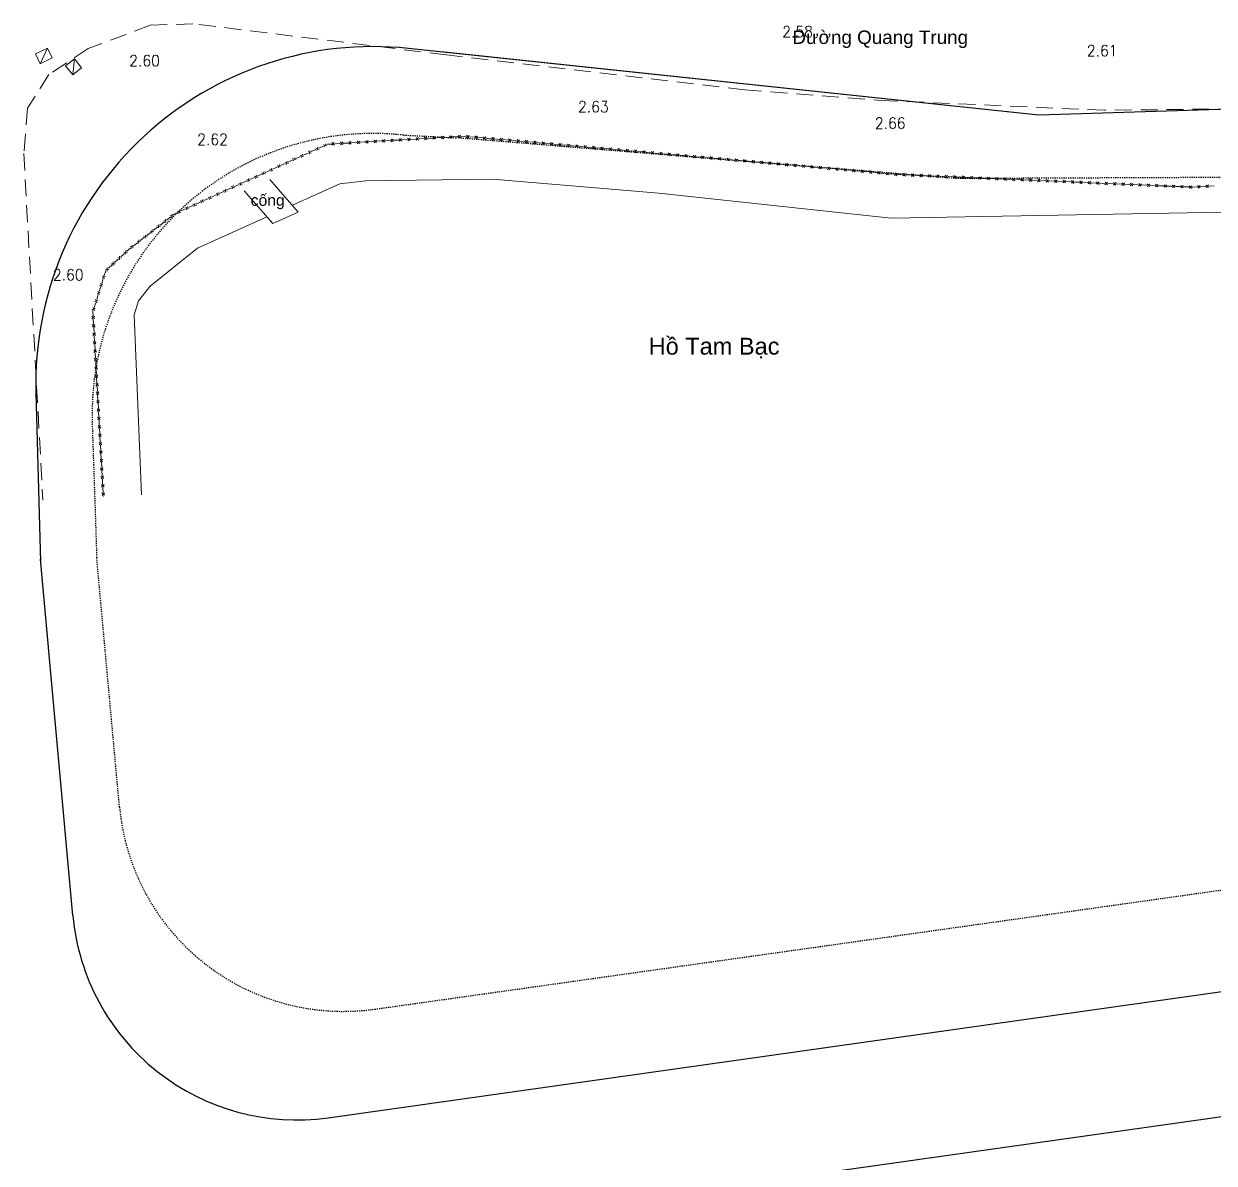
# Model space of a CAD drawing. Header units: millimetres. Extents: x 583747 to 596192, y 2304962 to 2309584.
# Drawn here: x 595573.4 to 595679.4, y 2307064.6 to 2307166 of the extents above; entities that cross this region are included whole.
import ezdxf
from ezdxf.enums import TextEntityAlignment as Align
from ezdxf.xclip import XClip

# ---------------------------------------------------------------- set-up
doc = ezdxf.new("R2010")
doc.units = ezdxf.units.MM
doc.linetypes.add('DASHDOT', pattern=[1, 0.5, -0.25, 0, -0.25])
doc.linetypes.add('{Long Duong}', pattern=[2.3, 1.5, -0.8])
doc.layers.add('A-PLOT LINE', color=6, linetype='DASHDOT')
doc.layers.add('AFP-KERB-LINE', color=2, linetype='Continuous')
for name, color, linetype, lineweight in [('Code Cao do', 7, 'Continuous', 0), ('Duong RG Thua', 7, 'Continuous', 0), ('Ghi chu nha', 7, 'Continuous', 0), ('KT-DV', 7, 'Continuous', 0), ('KT-NEN', 250, 'Continuous', 0), ('Long Duong_ Phan Cach chat lieu rair mat', 7, 'Continuous', 0)]:
    doc.layers.add(name, color=color, linetype=linetype, lineweight=lineweight)
doc.styles.add('Style-.VnArial', font='')
doc.styles.add('Style-STANDARD', font='STANDARD.shx')
doc.styles.get('Style-.VnArial').set_extended_font_data('.VnArial')

# ---------------------------------------------------------------- blocks, each defined once
blk = doc.blocks.new('wwww1')
at = {"layer": 'Duong RG Thua', "color": 7, "lineweight": 0}
for p, q in [((595575.33, 2307163.89), (595574.27, 2307163.38)), ((595574.27, 2307163.38), (595574.69, 2307162.5)), ((595575.33, 2307163.89), (595574.69, 2307162.5)), ((595575.33, 2307163.89), (595575.76, 2307163.02)), ((595575.76, 2307163.02), (595574.69, 2307162.5)), ((595576.95, 2307162.31), (595577.74, 2307162.94)), ((595577.59, 2307161.52), (595576.95, 2307162.31)), ((595577.74, 2307162.94), (595577.59, 2307161.52)), ((595578.38, 2307162.15), (595577.74, 2307162.94)), ((595577.59, 2307161.52), (595578.38, 2307162.15)), ((595595.12, 2307152.2), (595597.66, 2307149.31)), ((595592.85, 2307151.18), (595595.39, 2307148.29)), ((595595.39, 2307148.29), (595597.66, 2307149.31))]:
    blk.add_line(p, q, dxfattribs=at)
at = {"layer": 'Duong RG Thua', "color": 7, "linetype": 'Continuous', "lineweight": 0}
for p, q in [((595608.37, 2307155.7), (595608.14, 2307155.92)), ((595608.15, 2307155.69), (595608.36, 2307155.93)), ((595609.12, 2307155.75), (595608.88, 2307155.96)), ((595608.9, 2307155.73), (595609.11, 2307155.97)), ((595609.87, 2307155.79), (595609.63, 2307156)), ((595609.65, 2307155.78), (595609.86, 2307156.02)), ((595610.35, 2307155.93), (595609.9, 2307155.91)), ((595610.62, 2307155.83), (595610.38, 2307156.05)), ((595610.4, 2307155.82), (595610.61, 2307156.06)), ((595611.1, 2307155.98), (595610.65, 2307155.95)), ((595611.37, 2307155.88), (595611.13, 2307156.09)), ((595611.14, 2307155.87), (595611.36, 2307156.1)), ((595611.85, 2307156.02), (595611.4, 2307155.99)), ((595612.12, 2307155.92), (595611.88, 2307156.13)), ((595611.89, 2307155.91), (595612.1, 2307156.15)), ((595612.62, 2307155.92), (595612.87, 2307156.13)), ((595612.85, 2307155.9), (595612.64, 2307156.15)), ((595613.35, 2307155.97), (595612.9, 2307156.01)), ((595613.37, 2307155.86), (595613.62, 2307156.06)), ((595613.6, 2307155.84), (595613.39, 2307156.08)), ((595614.09, 2307155.91), (595613.65, 2307155.94)), ((595614.12, 2307155.79), (595614.36, 2307155.99)), ((595614.34, 2307155.77), (595614.14, 2307156.01)), ((595614.87, 2307155.72), (595615.11, 2307155.93)), ((595615.09, 2307155.7), (595614.89, 2307155.95)), ((595599.22, 2307154.87), (595598.81, 2307154.68)), ((595599.51, 2307154.88), (595599.21, 2307154.99)), ((595599.3, 2307154.78), (595599.41, 2307155.08)), ((595599.91, 2307155.18), (595599.5, 2307155)), ((595600.19, 2307155.19), (595599.89, 2307155.3)), ((595599.98, 2307155.09), (595600.1, 2307155.39)), ((595600.89, 2307155.27), (595600.65, 2307155.48)), ((595600.66, 2307155.25), (595600.87, 2307155.49)), ((595601.37, 2307155.41), (595600.92, 2307155.38)), ((595601.64, 2307155.31), (595601.4, 2307155.52)), ((595601.41, 2307155.3), (595601.62, 2307155.54)), ((595602.12, 2307155.45), (595601.67, 2307155.43)), ((595602.38, 2307155.35), (595602.15, 2307155.57)), ((595602.16, 2307155.34), (595602.37, 2307155.58)), ((595602.87, 2307155.5), (595602.42, 2307155.47)), ((595603.13, 2307155.4), (595602.9, 2307155.61)), ((595602.91, 2307155.39), (595603.12, 2307155.62)), ((595603.61, 2307155.54), (595603.17, 2307155.51)), ((595603.88, 2307155.44), (595603.64, 2307155.65)), ((595603.66, 2307155.43), (595603.87, 2307155.67)), ((595604.36, 2307155.58), (595603.91, 2307155.56)), ((595604.63, 2307155.49), (595604.39, 2307155.7)), ((595604.41, 2307155.47), (595604.62, 2307155.71)), ((595605.11, 2307155.63), (595604.66, 2307155.6)), ((595605.38, 2307155.53), (595605.14, 2307155.74)), ((595605.15, 2307155.52), (595605.37, 2307155.75)), ((595605.86, 2307155.67), (595605.41, 2307155.64)), ((595606.13, 2307155.57), (595605.89, 2307155.78)), ((595605.9, 2307155.56), (595606.11, 2307155.8)), ((595606.61, 2307155.71), (595606.16, 2307155.69)), ((595606.88, 2307155.62), (595606.64, 2307155.83)), ((595606.65, 2307155.6), (595606.86, 2307155.84)), ((595607.36, 2307155.76), (595606.91, 2307155.73)), ((595607.62, 2307155.66), (595607.39, 2307155.87)), ((595607.4, 2307155.65), (595607.61, 2307155.88)), ((595608.11, 2307155.8), (595607.66, 2307155.77)), ((595608.86, 2307155.84), (595608.41, 2307155.82)), ((595609.6, 2307155.89), (595609.16, 2307155.86)), ((595614.84, 2307155.84), (595614.39, 2307155.88)), ((595615.59, 2307155.77), (595615.14, 2307155.81)), ((595615.61, 2307155.66), (595615.86, 2307155.86)), ((595615.84, 2307155.64), (595615.63, 2307155.88)), ((595616.33, 2307155.71), (595615.89, 2307155.75)), ((595616.36, 2307155.59), (595616.6, 2307155.8)), ((595616.58, 2307155.57), (595616.38, 2307155.82)), ((595617.08, 2307155.64), (595616.63, 2307155.68)), ((595617.11, 2307155.53), (595617.35, 2307155.73)), ((595617.33, 2307155.51), (595617.13, 2307155.75)), ((595617.83, 2307155.58), (595617.38, 2307155.62)), ((595617.85, 2307155.46), (595618.1, 2307155.66)), ((595618.08, 2307155.44), (595617.87, 2307155.69)), ((595618.58, 2307155.51), (595618.13, 2307155.55)), ((595618.6, 2307155.4), (595618.85, 2307155.6)), ((595618.83, 2307155.37), (595618.62, 2307155.62)), ((595619.32, 2307155.44), (595618.87, 2307155.48)), ((595619.35, 2307155.33), (595619.59, 2307155.53)), ((595619.57, 2307155.31), (595619.37, 2307155.55)), ((595620.07, 2307155.38), (595619.62, 2307155.42)), ((595620.1, 2307155.26), (595620.34, 2307155.47)), ((595620.32, 2307155.24), (595620.12, 2307155.49)), ((595620.82, 2307155.31), (595620.37, 2307155.35)), ((595620.84, 2307155.2), (595621.09, 2307155.4)), ((595621.07, 2307155.18), (595620.86, 2307155.42)), ((595621.56, 2307155.25), (595621.12, 2307155.29)), ((595621.59, 2307155.13), (595621.83, 2307155.34)), ((595621.81, 2307155.11), (595621.61, 2307155.36)), ((595622.31, 2307155.18), (595621.86, 2307155.22)), ((595622.34, 2307155.07), (595622.58, 2307155.27)), ((595622.56, 2307155.05), (595622.36, 2307155.29)), ((595623.06, 2307155.12), (595622.61, 2307155.15)), ((595623.08, 2307155), (595623.33, 2307155.2)), ((595623.31, 2307154.98), (595623.1, 2307155.22)), ((595623.81, 2307155.05), (595623.36, 2307155.09)), ((595623.83, 2307154.93), (595624.08, 2307155.14)), ((595624.06, 2307154.91), (595623.85, 2307155.16)), ((595624.55, 2307154.98), (595624.1, 2307155.02)), ((595624.58, 2307154.87), (595624.82, 2307155.07)), ((595624.8, 2307154.85), (595624.6, 2307155.09)), ((595625.3, 2307154.92), (595624.85, 2307154.96)), ((595625.33, 2307154.8), (595625.57, 2307155.01)), ((595625.55, 2307154.78), (595625.35, 2307155.03)), ((595626.05, 2307154.85), (595625.6, 2307154.89)), ((595626.07, 2307154.74), (595626.32, 2307154.94)), ((595626.3, 2307154.72), (595626.09, 2307154.96)), ((595626.82, 2307154.67), (595627.06, 2307154.87)), ((595627.04, 2307154.65), (595626.84, 2307154.89)), ((595596.57, 2307153.54), (595596.68, 2307153.84)), ((595597.18, 2307153.94), (595596.77, 2307153.75)), ((595597.46, 2307153.94), (595597.16, 2307154.06)), ((595597.25, 2307153.85), (595597.37, 2307154.15)), ((595597.86, 2307154.25), (595597.45, 2307154.06)), ((595598.14, 2307154.25), (595597.84, 2307154.37)), ((595597.94, 2307154.16), (595598.05, 2307154.46)), ((595598.54, 2307154.56), (595598.13, 2307154.37)), ((595598.82, 2307154.56), (595598.53, 2307154.68)), ((595598.62, 2307154.47), (595598.73, 2307154.77)), ((595626.79, 2307154.79), (595626.35, 2307154.83)), ((595627.54, 2307154.72), (595627.09, 2307154.76)), ((595627.57, 2307154.6), (595627.81, 2307154.81)), ((595627.79, 2307154.58), (595627.59, 2307154.83)), ((595628.29, 2307154.65), (595627.84, 2307154.69)), ((595628.31, 2307154.54), (595628.56, 2307154.74)), ((595628.54, 2307154.52), (595628.33, 2307154.76)), ((595629.04, 2307154.59), (595628.59, 2307154.63)), ((595629.06, 2307154.47), (595629.31, 2307154.68)), ((595629.28, 2307154.45), (595629.08, 2307154.7)), ((595629.78, 2307154.52), (595629.33, 2307154.56)), ((595629.81, 2307154.41), (595630.05, 2307154.61)), ((595630.03, 2307154.39), (595629.83, 2307154.63)), ((595630.53, 2307154.46), (595630.08, 2307154.5)), ((595630.55, 2307154.34), (595630.8, 2307154.55)), ((595630.78, 2307154.32), (595630.58, 2307154.57)), ((595631.28, 2307154.39), (595630.83, 2307154.43)), ((595631.3, 2307154.28), (595631.55, 2307154.48)), ((595631.53, 2307154.26), (595631.32, 2307154.5)), ((595632.02, 2307154.33), (595631.58, 2307154.36)), ((595632.05, 2307154.21), (595632.29, 2307154.41)), ((595632.27, 2307154.19), (595632.07, 2307154.43)), ((595632.77, 2307154.26), (595632.32, 2307154.3)), ((595632.8, 2307154.14), (595633.04, 2307154.35)), ((595633.02, 2307154.12), (595632.82, 2307154.37)), ((595633.52, 2307154.19), (595633.07, 2307154.23)), ((595633.54, 2307154.08), (595633.79, 2307154.28)), ((595633.77, 2307154.06), (595633.56, 2307154.3)), ((595634.27, 2307154.13), (595633.82, 2307154.17)), ((595634.29, 2307154.01), (595634.53, 2307154.22)), ((595634.51, 2307153.99), (595634.31, 2307154.24)), ((595635.01, 2307154.06), (595634.56, 2307154.1)), ((595635.04, 2307153.95), (595635.28, 2307154.15)), ((595635.26, 2307153.93), (595635.06, 2307154.17)), ((595635.76, 2307154), (595635.31, 2307154.04)), ((595635.78, 2307153.88), (595636.03, 2307154.08)), ((595636.01, 2307153.86), (595635.8, 2307154.1)), ((595636.51, 2307153.93), (595636.06, 2307153.97)), ((595636.53, 2307153.81), (595636.78, 2307154.02)), ((595636.76, 2307153.79), (595636.55, 2307154.04)), ((595637.25, 2307153.86), (595636.81, 2307153.9)), ((595637.28, 2307153.75), (595637.52, 2307153.95)), ((595637.5, 2307153.73), (595637.3, 2307153.97)), ((595638, 2307153.8), (595637.55, 2307153.84)), ((595638.03, 2307153.68), (595638.27, 2307153.89)), ((595638.25, 2307153.66), (595638.05, 2307153.91)), ((595638.77, 2307153.62), (595639.02, 2307153.82)), ((595639, 2307153.6), (595638.79, 2307153.84)), ((595594.73, 2307152.7), (595594.43, 2307152.81)), ((595594.52, 2307152.61), (595594.64, 2307152.91)), ((595595.13, 2307153.01), (595594.72, 2307152.82)), ((595595.41, 2307153.01), (595595.11, 2307153.12)), ((595595.21, 2307152.92), (595595.32, 2307153.22)), ((595595.81, 2307153.32), (595595.4, 2307153.13)), ((595596.09, 2307153.32), (595595.8, 2307153.43)), ((595595.89, 2307153.23), (595596, 2307153.53)), ((595596.49, 2307153.63), (595596.08, 2307153.44)), ((595596.78, 2307153.63), (595596.48, 2307153.74)), ((595638.75, 2307153.73), (595638.3, 2307153.77)), ((595639.49, 2307153.67), (595639.05, 2307153.71)), ((595639.52, 2307153.55), (595639.76, 2307153.76)), ((595639.74, 2307153.53), (595639.54, 2307153.78)), ((595640.24, 2307153.6), (595639.79, 2307153.64)), ((595640.27, 2307153.49), (595640.51, 2307153.69)), ((595640.49, 2307153.47), (595640.29, 2307153.71)), ((595640.99, 2307153.53), (595640.54, 2307153.57)), ((595641.01, 2307153.42), (595641.26, 2307153.62)), ((595641.24, 2307153.4), (595641.03, 2307153.64)), ((595641.74, 2307153.47), (595641.29, 2307153.51)), ((595641.76, 2307153.35), (595642.01, 2307153.56)), ((595641.99, 2307153.33), (595641.78, 2307153.58)), ((595642.48, 2307153.4), (595642.04, 2307153.44)), ((595642.51, 2307153.29), (595642.75, 2307153.49)), ((595642.73, 2307153.27), (595642.53, 2307153.51)), ((595643.23, 2307153.34), (595642.78, 2307153.38)), ((595643.26, 2307153.22), (595643.5, 2307153.43)), ((595643.48, 2307153.2), (595643.28, 2307153.45)), ((595643.98, 2307153.27), (595643.53, 2307153.31)), ((595644, 2307153.16), (595644.25, 2307153.36)), ((595644.23, 2307153.14), (595644.02, 2307153.38)), ((595644.72, 2307153.21), (595644.28, 2307153.25)), ((595644.75, 2307153.09), (595644.99, 2307153.29)), ((595644.97, 2307153.07), (595644.77, 2307153.31)), ((595645.47, 2307153.14), (595645.02, 2307153.18)), ((595645.5, 2307153.02), (595645.74, 2307153.23)), ((595645.72, 2307153), (595645.52, 2307153.25)), ((595646.22, 2307153.07), (595645.77, 2307153.11)), ((595646.24, 2307152.96), (595646.49, 2307153.16)), ((595646.47, 2307152.94), (595646.26, 2307153.18)), ((595646.97, 2307153.01), (595646.52, 2307153.05)), ((595646.99, 2307152.89), (595647.24, 2307153.1)), ((595647.22, 2307152.87), (595647.01, 2307153.12)), ((595647.71, 2307152.94), (595647.26, 2307152.98)), ((595647.74, 2307152.83), (595647.98, 2307153.03)), ((595647.96, 2307152.81), (595647.76, 2307153.05)), ((595648.46, 2307152.88), (595648.01, 2307152.92)), ((595648.49, 2307152.76), (595648.73, 2307152.97)), ((595648.71, 2307152.74), (595648.51, 2307152.99)), ((595649.21, 2307152.81), (595648.76, 2307152.85)), ((595649.23, 2307152.7), (595649.48, 2307152.9)), ((595649.46, 2307152.68), (595649.25, 2307152.92)), ((595649.95, 2307152.74), (595649.51, 2307152.78)), ((595649.98, 2307152.63), (595650.22, 2307152.83)), ((595650.2, 2307152.61), (595650, 2307152.85)), ((595650.73, 2307152.56), (595650.97, 2307152.77)), ((595650.95, 2307152.54), (595650.75, 2307152.79)), ((595651.48, 2307152.52), (595651.71, 2307152.73)), ((595651.7, 2307152.51), (595651.49, 2307152.74)), ((595591.79, 2307151.36), (595591.91, 2307151.66)), ((595592.4, 2307151.76), (595591.99, 2307151.58)), ((595592.68, 2307151.77), (595592.38, 2307151.88)), ((595592.48, 2307151.67), (595592.59, 2307151.97)), ((595593.08, 2307152.07), (595592.67, 2307151.89)), ((595593.36, 2307152.08), (595593.07, 2307152.19)), ((595593.16, 2307151.99), (595593.27, 2307152.28)), ((595593.76, 2307152.38), (595593.35, 2307152.2)), ((595594.05, 2307152.39), (595593.75, 2307152.5)), ((595593.84, 2307152.3), (595593.95, 2307152.59)), ((595594.45, 2307152.7), (595594.04, 2307152.51)), ((595650.7, 2307152.68), (595650.25, 2307152.72)), ((595652.2, 2307152.6), (595651.75, 2307152.62)), ((595652.23, 2307152.48), (595652.46, 2307152.7)), ((595652.45, 2307152.47), (595652.24, 2307152.71)), ((595652.95, 2307152.57), (595652.5, 2307152.59)), ((595652.98, 2307152.45), (595653.21, 2307152.67)), ((595653.2, 2307152.44), (595652.99, 2307152.68)), ((595653.7, 2307152.53), (595653.25, 2307152.55)), ((595653.73, 2307152.42), (595653.96, 2307152.63)), ((595653.95, 2307152.41), (595653.74, 2307152.64)), ((595654.45, 2307152.5), (595654, 2307152.52)), ((595654.48, 2307152.39), (595654.71, 2307152.6)), ((595654.7, 2307152.38), (595654.49, 2307152.61)), ((595655.2, 2307152.47), (595654.75, 2307152.49)), ((595655.23, 2307152.36), (595655.46, 2307152.57)), ((595655.45, 2307152.35), (595655.24, 2307152.58)), ((595655.95, 2307152.44), (595655.5, 2307152.46)), ((595655.98, 2307152.32), (595656.21, 2307152.54)), ((595656.2, 2307152.31), (595655.99, 2307152.55)), ((595656.69, 2307152.41), (595656.25, 2307152.42)), ((595656.73, 2307152.29), (595656.96, 2307152.51)), ((595656.95, 2307152.28), (595656.74, 2307152.52)), ((595657.44, 2307152.37), (595656.99, 2307152.39)), ((595657.47, 2307152.26), (595657.71, 2307152.47)), ((595657.7, 2307152.25), (595657.48, 2307152.48)), ((595658.19, 2307152.34), (595657.74, 2307152.36)), ((595658.22, 2307152.23), (595658.46, 2307152.44)), ((595658.45, 2307152.22), (595658.23, 2307152.45)), ((595658.94, 2307152.31), (595658.49, 2307152.33)), ((595658.97, 2307152.19), (595659.21, 2307152.41)), ((595659.2, 2307152.18), (595658.98, 2307152.42)), ((595659.69, 2307152.28), (595659.24, 2307152.3)), ((595659.72, 2307152.16), (595659.96, 2307152.38)), ((595659.95, 2307152.15), (595659.73, 2307152.39)), ((595660.44, 2307152.24), (595659.99, 2307152.26)), ((595660.47, 2307152.13), (595660.71, 2307152.35)), ((595660.7, 2307152.12), (595660.48, 2307152.36)), ((595661.19, 2307152.21), (595660.74, 2307152.23)), ((595661.22, 2307152.1), (595661.46, 2307152.31)), ((595661.45, 2307152.09), (595661.23, 2307152.32)), ((595661.94, 2307152.18), (595661.49, 2307152.2)), ((595661.97, 2307152.07), (595662.21, 2307152.28)), ((595662.2, 2307152.06), (595661.98, 2307152.29)), ((595662.69, 2307152.15), (595662.24, 2307152.17)), ((595662.72, 2307152.03), (595662.95, 2307152.25)), ((595662.94, 2307152.02), (595662.73, 2307152.26)), ((595663.44, 2307152.12), (595662.99, 2307152.14)), ((595663.47, 2307152), (595663.7, 2307152.22)), ((595663.69, 2307151.99), (595663.48, 2307152.23)), ((595664.19, 2307152.08), (595663.74, 2307152.1)), ((595664.22, 2307151.97), (595664.45, 2307152.18)), ((595664.44, 2307151.96), (595664.23, 2307152.19)), ((595664.94, 2307152.05), (595664.49, 2307152.07)), ((595664.97, 2307151.94), (595665.2, 2307152.15)), ((595665.19, 2307151.93), (595664.98, 2307152.16)), ((595665.69, 2307152.02), (595665.24, 2307152.04)), ((595665.72, 2307151.91), (595665.95, 2307152.12)), ((595665.94, 2307151.9), (595665.73, 2307152.13)), ((595666.44, 2307151.99), (595665.99, 2307152.01)), ((595666.47, 2307151.87), (595666.7, 2307152.09)), ((595666.69, 2307151.86), (595666.48, 2307152.1)), ((595667.19, 2307151.96), (595666.74, 2307151.97)), ((595667.22, 2307151.84), (595667.45, 2307152.06)), ((595667.44, 2307151.83), (595667.23, 2307152.07)), ((595667.93, 2307151.92), (595667.49, 2307151.94)), ((595667.96, 2307151.81), (595668.2, 2307152.02)), ((595668.19, 2307151.8), (595667.97, 2307152.03)), ((595668.68, 2307151.89), (595668.23, 2307151.91)), ((595668.71, 2307151.78), (595668.95, 2307151.99)), ((595668.94, 2307151.77), (595668.72, 2307152)), ((595669.43, 2307151.86), (595668.98, 2307151.88)), ((595669.46, 2307151.74), (595669.7, 2307151.96)), ((595669.69, 2307151.73), (595669.47, 2307151.97)), ((595670.18, 2307151.83), (595669.73, 2307151.85)), ((595670.21, 2307151.71), (595670.45, 2307151.93)), ((595670.44, 2307151.7), (595670.22, 2307151.94)), ((595670.93, 2307151.79), (595670.48, 2307151.81)), ((595670.96, 2307151.68), (595671.2, 2307151.9)), ((595671.19, 2307151.67), (595670.97, 2307151.91)), ((595671.68, 2307151.76), (595671.23, 2307151.78)), ((595671.71, 2307151.65), (595671.95, 2307151.86)), ((595671.94, 2307151.64), (595671.72, 2307151.87)), ((595672.43, 2307151.73), (595671.98, 2307151.75)), ((595672.46, 2307151.62), (595672.7, 2307151.83)), ((595672.69, 2307151.61), (595672.47, 2307151.84)), ((595673.18, 2307151.7), (595672.73, 2307151.72)), ((595673.21, 2307151.58), (595673.45, 2307151.8)), ((595673.44, 2307151.57), (595673.22, 2307151.81)), ((595673.93, 2307151.67), (595673.48, 2307151.69)), ((595673.96, 2307151.55), (595674.19, 2307151.77)), ((595674.18, 2307151.54), (595673.97, 2307151.78)), ((595674.71, 2307151.52), (595674.94, 2307151.73)), ((595674.93, 2307151.51), (595674.72, 2307151.74)), ((595675.46, 2307151.49), (595675.69, 2307151.7)), ((595675.68, 2307151.48), (595675.47, 2307151.71)), ((595676.21, 2307151.46), (595676.44, 2307151.67)), ((595676.43, 2307151.45), (595676.22, 2307151.68)), ((595677.72, 2307151.44), (595677.93, 2307151.67)), ((595678.69, 2307151.49), (595678.45, 2307151.7)), ((595678.47, 2307151.48), (595678.68, 2307151.72)), ((595589.95, 2307150.52), (595589.65, 2307150.64)), ((595589.75, 2307150.43), (595589.86, 2307150.73)), ((595590.35, 2307150.83), (595589.94, 2307150.64)), ((595590.63, 2307150.84), (595590.34, 2307150.95)), ((595590.43, 2307150.74), (595590.54, 2307151.04)), ((595591.03, 2307151.14), (595590.62, 2307150.95)), ((595591.32, 2307151.15), (595591.02, 2307151.26)), ((595591.11, 2307151.05), (595591.22, 2307151.35)), ((595591.71, 2307151.45), (595591.31, 2307151.27)), ((595592, 2307151.46), (595591.7, 2307151.57)), ((595674.68, 2307151.63), (595674.23, 2307151.65)), ((595675.43, 2307151.6), (595674.98, 2307151.62)), ((595676.18, 2307151.57), (595675.73, 2307151.59)), ((595676.93, 2307151.54), (595676.48, 2307151.56)), ((595676.96, 2307151.42), (595677.19, 2307151.64)), ((595677.18, 2307151.41), (595676.97, 2307151.65)), ((595677.94, 2307151.45), (595677.7, 2307151.66)), ((595678.42, 2307151.59), (595677.97, 2307151.56)), ((595679.17, 2307151.63), (595678.72, 2307151.61)), ((595587.62, 2307149.59), (595587.21, 2307149.4)), ((595587.9, 2307149.59), (595587.61, 2307149.7)), ((595587.7, 2307149.5), (595587.81, 2307149.8)), ((595588.3, 2307149.9), (595587.89, 2307149.71)), ((595588.59, 2307149.9), (595588.29, 2307150.02)), ((595588.38, 2307149.81), (595588.49, 2307150.11)), ((595588.98, 2307150.21), (595588.57, 2307150.02)), ((595589.27, 2307150.21), (595588.97, 2307150.33)), ((595589.06, 2307150.12), (595589.18, 2307150.42)), ((595589.67, 2307150.52), (595589.26, 2307150.33)), ((595585.99, 2307148.49), (595585.67, 2307148.53)), ((595585.81, 2307148.35), (595585.85, 2307148.66)), ((595586.31, 2307148.88), (595585.95, 2307148.6)), ((595586.58, 2307148.95), (595586.27, 2307148.99)), ((595586.41, 2307148.81), (595586.45, 2307149.13)), ((595587.22, 2307149.28), (595586.92, 2307149.39)), ((595587.02, 2307149.19), (595587.13, 2307149.49)), ((595584.53, 2307147.5), (595584.18, 2307147.22)), ((595584.81, 2307147.57), (595584.49, 2307147.61)), ((595584.63, 2307147.43), (595584.67, 2307147.74)), ((595585.12, 2307147.96), (595584.77, 2307147.68)), ((595585.4, 2307148.03), (595585.08, 2307148.07)), ((595585.22, 2307147.89), (595585.26, 2307148.2)), ((595585.72, 2307148.42), (595585.36, 2307148.14)), ((595582.85, 2307146.05), (595582.89, 2307146.36)), ((595583.35, 2307146.58), (595582.99, 2307146.3)), ((595583.62, 2307146.65), (595583.31, 2307146.69)), ((595583.44, 2307146.51), (595583.48, 2307146.82)), ((595583.94, 2307147.04), (595583.58, 2307146.76)), ((595584.21, 2307147.11), (595583.9, 2307147.15)), ((595584.04, 2307146.97), (595584.08, 2307147.28)), ((595581.74, 2307145.06), (595581.75, 2307145.37)), ((595582.19, 2307145.62), (595581.86, 2307145.32)), ((595582.46, 2307145.72), (595582.14, 2307145.73)), ((595582.29, 2307145.56), (595582.31, 2307145.88)), ((595583.03, 2307146.19), (595582.71, 2307146.23)), ((595580.64, 2307144.04), (595580.65, 2307144.36)), ((595581.09, 2307144.61), (595580.76, 2307144.3)), ((595581.36, 2307144.7), (595581.04, 2307144.71)), ((595581.19, 2307144.55), (595581.2, 2307144.87)), ((595581.64, 2307145.11), (595581.31, 2307144.81)), ((595581.91, 2307145.21), (595581.59, 2307145.22)), ((595580.3, 2307143.39), (595580.17, 2307142.96)), ((595580.49, 2307143.6), (595580.21, 2307143.45)), ((595580.42, 2307143.39), (595580.28, 2307143.67)), ((595580.8, 2307144.19), (595580.49, 2307144.21)), ((595580.04, 2307142.17), (595579.76, 2307142.02)), ((595579.97, 2307141.96), (595579.82, 2307142.24)), ((595580.08, 2307142.67), (595579.94, 2307142.24)), ((595580.26, 2307142.89), (595579.98, 2307142.74)), ((595580.2, 2307142.67), (595580.05, 2307142.95)), ((595579.63, 2307141.24), (595579.49, 2307140.81)), ((595579.81, 2307141.46), (595579.53, 2307141.31)), ((595579.74, 2307141.24), (595579.6, 2307141.52)), ((595579.85, 2307141.96), (595579.72, 2307141.53)), ((595579.52, 2307139.82), (595579.29, 2307140.03)), ((595579.59, 2307140.74), (595579.3, 2307140.59)), ((595579.51, 2307140.05), (595579.3, 2307139.81)), ((595579.52, 2307140.53), (595579.37, 2307140.81)), ((595579.57, 2307139.07), (595579.33, 2307139.29)), ((595579.56, 2307139.3), (595579.34, 2307139.06)), ((595579.41, 2307139.78), (595579.44, 2307139.33)), ((595579.46, 2307139.03), (595579.48, 2307138.58)), ((595579.61, 2307138.32), (595579.37, 2307138.54)), ((595579.6, 2307138.55), (595579.39, 2307138.31)), ((595579.5, 2307138.28), (595579.53, 2307137.83)), ((595579.65, 2307137.58), (595579.42, 2307137.79)), ((595579.64, 2307137.8), (595579.43, 2307137.56)), ((595579.7, 2307136.83), (595579.46, 2307137.04)), ((595579.68, 2307137.05), (595579.47, 2307136.81)), ((595579.54, 2307137.53), (595579.57, 2307137.09)), ((595579.74, 2307136.08), (595579.5, 2307136.29)), ((595579.73, 2307136.3), (595579.51, 2307136.07)), ((595579.59, 2307136.79), (595579.61, 2307136.34)), ((595579.63, 2307136.04), (595579.65, 2307135.59)), ((595579.78, 2307135.33), (595579.54, 2307135.54)), ((595579.77, 2307135.55), (595579.56, 2307135.32)), ((595579.82, 2307134.58), (595579.59, 2307134.79)), ((595579.81, 2307134.81), (595579.6, 2307134.57)), ((595579.67, 2307135.29), (595579.7, 2307134.84)), ((595579.87, 2307133.83), (595579.63, 2307134.04)), ((595579.85, 2307134.06), (595579.64, 2307133.82)), ((595579.71, 2307134.54), (595579.74, 2307134.09)), ((595579.76, 2307133.79), (595579.78, 2307133.34)), ((595579.91, 2307133.08), (595579.67, 2307133.3)), ((595579.9, 2307133.31), (595579.69, 2307133.07)), ((595579.8, 2307133.04), (595579.83, 2307132.59)), ((595579.95, 2307132.33), (595579.72, 2307132.55)), ((595579.94, 2307132.56), (595579.73, 2307132.32)), ((595580, 2307131.59), (595579.76, 2307131.8)), ((595579.98, 2307131.81), (595579.77, 2307131.57)), ((595579.84, 2307132.29), (595579.87, 2307131.84)), ((595579.89, 2307131.54), (595579.91, 2307131.09)), ((595580.04, 2307130.84), (595579.8, 2307131.05)), ((595580.03, 2307131.06), (595579.81, 2307130.82)), ((595579.93, 2307130.8), (595579.95, 2307130.35)), ((595580.08, 2307130.09), (595579.84, 2307130.3)), ((595580.07, 2307130.31), (595579.86, 2307130.08)), ((595580.12, 2307129.34), (595579.89, 2307129.55)), ((595580.11, 2307129.56), (595579.9, 2307129.33)), ((595579.97, 2307130.05), (595580, 2307129.6)), ((595580.17, 2307128.59), (595579.93, 2307128.8)), ((595580.15, 2307128.82), (595579.94, 2307128.58)), ((595580.01, 2307129.3), (595580.04, 2307128.85)), ((595580.06, 2307128.55), (595580.08, 2307128.1)), ((595580.21, 2307127.84), (595579.97, 2307128.05)), ((595580.2, 2307128.07), (595579.99, 2307127.83)), ((595580.25, 2307127.09), (595580.02, 2307127.31)), ((595580.24, 2307127.32), (595580.03, 2307127.08)), ((595580.1, 2307127.8), (595580.13, 2307127.35)), ((595580.3, 2307126.34), (595580.06, 2307126.56)), ((595580.28, 2307126.57), (595580.07, 2307126.33)), ((595580.14, 2307127.05), (595580.17, 2307126.6)), ((595580.19, 2307126.3), (595580.21, 2307125.85)), ((595580.34, 2307125.6), (595580.1, 2307125.81)), ((595580.33, 2307125.82), (595580.11, 2307125.58)), ((595580.23, 2307125.55), (595580.25, 2307125.1)), ((595580.38, 2307124.85), (595580.14, 2307125.06)), ((595580.37, 2307125.07), (595580.16, 2307124.83)), ((595580.42, 2307124.1), (595580.19, 2307124.31)), ((595580.41, 2307124.32), (595580.2, 2307124.09)), ((595580.27, 2307124.81), (595580.3, 2307124.36)), ((595580.31, 2307124.06), (595580.32, 2307123.99))]:
    blk.add_line(p, q, dxfattribs=at)
at = {"layer": 'Duong RG Thua', "color": 7, "linetype": 'Continuous', "lineweight": 0, "flags": 128}
for points in [[(595612.6, 2307156.04), (595612.42, 2307156.05), (595612.15, 2307156.04)], [(595600.62, 2307155.36), (595600.26, 2307155.34), (595600.18, 2307155.31)], [(595597.14, 2307149.91), (595601.35, 2307151.82), (595603.67, 2307152.07), (595614.96, 2307152.24), (595629.75, 2307150.98), (595650.44, 2307148.77), (595721.25, 2307150.04), (595743.07, 2307152.95)], [(595651.45, 2307152.63), (595651.07, 2307152.65), (595651, 2307152.65)], [(595677.68, 2307151.55), (595677.27, 2307151.52), (595677.23, 2307151.52)], [(595583.71, 2307124.14), (595583.04, 2307140.16), (595583.43, 2307141.42), (595584.49, 2307142.72), (595588.7, 2307146.08), (595594.87, 2307148.88)], [(595586.94, 2307149.28), (595586.66, 2307149.15), (595586.55, 2307149.06)], [(595582.75, 2307146.12), (595582.57, 2307145.97), (595582.41, 2307145.83)], [(595580.54, 2307144.1), (595580.53, 2307144.09), (595580.39, 2307143.67)], [(595579.4, 2307140.53), (595579.38, 2307140.45), (595579.4, 2307140.08)]]:
    blk.add_lwpolyline(points, dxfattribs=at)
at = {"layer": 'Long Duong_ Phan Cach chat lieu rair mat', "color": 4, "linetype": '{Long Duong}', "lineweight": 0}
for p, q in [((595584.49, 2307165.93), (595578.97, 2307163.85)), ((595588.28, 2307166.06), (595584.49, 2307165.93)), ((595610.86, 2307163.29), (595588.28, 2307166.06)), ((595578.97, 2307163.85), (595575.47, 2307161.55)), ((595637.41, 2307160.17), (595610.86, 2307163.29)), ((595575.47, 2307161.55), (595573.56, 2307158.55)), ((595637.41, 2307160.17), (595649.53, 2307159.24)), ((595669.42, 2307158.36), (595649.53, 2307159.24)), ((595573.56, 2307158.55), (595573.23, 2307154.51)), ((595685.64, 2307158.54), (595669.42, 2307158.36)), ((595573.23, 2307154.51), (595574.93, 2307123.68))]:
    blk.add_line(p, q, dxfattribs=at)
at = {"layer": 'Code Cao do', "color": 6, "linetype": 'Continuous', "lineweight": 0, "style": 'Style-STANDARD'}
for s, p in [('2.58', (595640.74, 2307165.36)), ('2.60', (595582.61, 2307162.78)), ('2.66', (595648.98, 2307157.22)), ('2.60', (595575.82, 2307143.72))]:
    blk.add_text(s, height=1, rotation=359.9973, dxfattribs=at).set_placement(p, align=Align.MIDDLE_LEFT)
at = {"layer": 'Code Cao do', "color": 212, "linetype": 'Continuous', "lineweight": 0, "style": 'Style-STANDARD'}
for s, p in [('2.61', (595667.85, 2307163.67)), ('2.63', (595622.56, 2307158.68)), ('2.62', (595588.66, 2307155.77))]:
    blk.add_text(s, height=1, rotation=359.9973, dxfattribs=at).set_placement(p, align=Align.MIDDLE_LEFT)
at = {"layer": 'Ghi chu nha', "color": 7, "linetype": 'Continuous', "lineweight": 0, "style": 'Style-.VnArial'}
for s, height, p in [('§\xadêng Quang Trung', 1.2, (595649.46, 2307164.86)), ('cèng', 1, (595594.94, 2307150.36)), ('Hå Tam B¹c', 1.5, (595634.67, 2307137.37))]:
    blk.add_text(s, height=height, rotation=359.9973, dxfattribs=at).set_placement(p, align=Align.MIDDLE_CENTER)
blk = doc.blocks.new('road')
at = {"layer": 'AFP-KERB-LINE'}
for p, q in [((3615896, 1153228), (3575510, 1137067)), ((3615896, 1153228), (3575510, 1137067)), ((3615896, 1153228), (3575510, 1137067)), ((3615896, 1153228), (3575510, 1137067)), ((3575510, 1137067), (3520737, 1123452)), ((3575510, 1137067), (3523587, 1124161)), ((3575510, 1137067), (3523587, 1124161)), ((3575510, 1137067), (3523587, 1124161)), ((3546561, 1031598), (3686467, 1106088)), ((3544981, 1018295), (3688895, 1094919)), ((3500068, 1083324), (3505591, 1069333)), ((3519068, 1040731), (3505504, 1069533))]:
    blk.add_line(p, q, dxfattribs=at)
for centre, radius, start, end in [((3527973, 1094338), 30000, 103.95875, 201.53935), ((3537162, 1049252), 20000, 205.21701, 298.03217)]:
    blk.add_arc(centre, radius, start, end, dxfattribs=at)
blk = doc.blocks.new('PLOT')
at = {"layer": 'A-PLOT LINE', "color": 251}
for p, q in [((3547150, 1042090), (3683095, 1114403)), ((3547150, 1042090), (3683095, 1114403)), ((3505716, 1082438), (3510152, 1071425)), ((3519664, 1051227), (3510152, 1071425))]:
    blk.add_line(p, q, dxfattribs=at)
for points in [[(3659008, 1167880), (3642417, 1158621), (3630891, 1152921), (3607539, 1142898), (3570556, 1129261), (3527500, 1117448)], [(3522956, 1116061), (3527500, 1117448)]]:
    blk.add_lwpolyline(points, dxfattribs=at)
for centre, radius, start, end in [((3528906, 1091779), 25000, 103.76718, 201.93918), ((3528906, 1091779), 25000, 103.76718, 201.93918), ((3537758, 1059748), 20000, 205.217, 298.00963), ((3537758, 1059748), 20000, 205.217, 298.00963)]:
    blk.add_arc(centre, radius, start, end, dxfattribs=at)
blk = doc.blocks.new('DV')
ref = blk.add_blockref('PLOT', (-3147123, 179596, 0), dxfattribs=dict(rotation=340.0000000045929))
XClip(ref).set_block_clipping_path([(3437700.5976729654, 868981.9081885163), (3912891.8375199828, 1041937.3750337446), (3715693.8178756535, 1583734.481302836), (3240502.5780286361, 1410779.0144576086)])
at = {"layer": 'AFP-KERB-LINE'}
ref = blk.add_blockref('road', (-3147123, 179596, 0), dxfattribs=dict(at, rotation=340.0000000045929))
XClip(ref).set_block_clipping_path([(3424978.7776903473, 904726.3076186823), (3853099.8617473282, 1060549.6388383387), (3670662.8681027722, 1561791.1594749615), (3242541.7840457913, 1405967.828255306)])

msp = doc.modelspace()

# ---------------------------------------------------------------- block references
at = {"layer": 'KT-NEN', "lineweight": 0}
msp.add_blockref('wwww1', (0.17, -0.04, 0), dxfattribs=at)

# ---------------------------------------------------------------- next in the draw order: block references
at = {"layer": 'KT-DV', "xscale": 0.001, "yscale": 0.001, "zscale": 0.001}
msp.add_blockref('DV', (595062.1, 2307132.69), dxfattribs=at)

doc.saveas('drawing.dxf')
